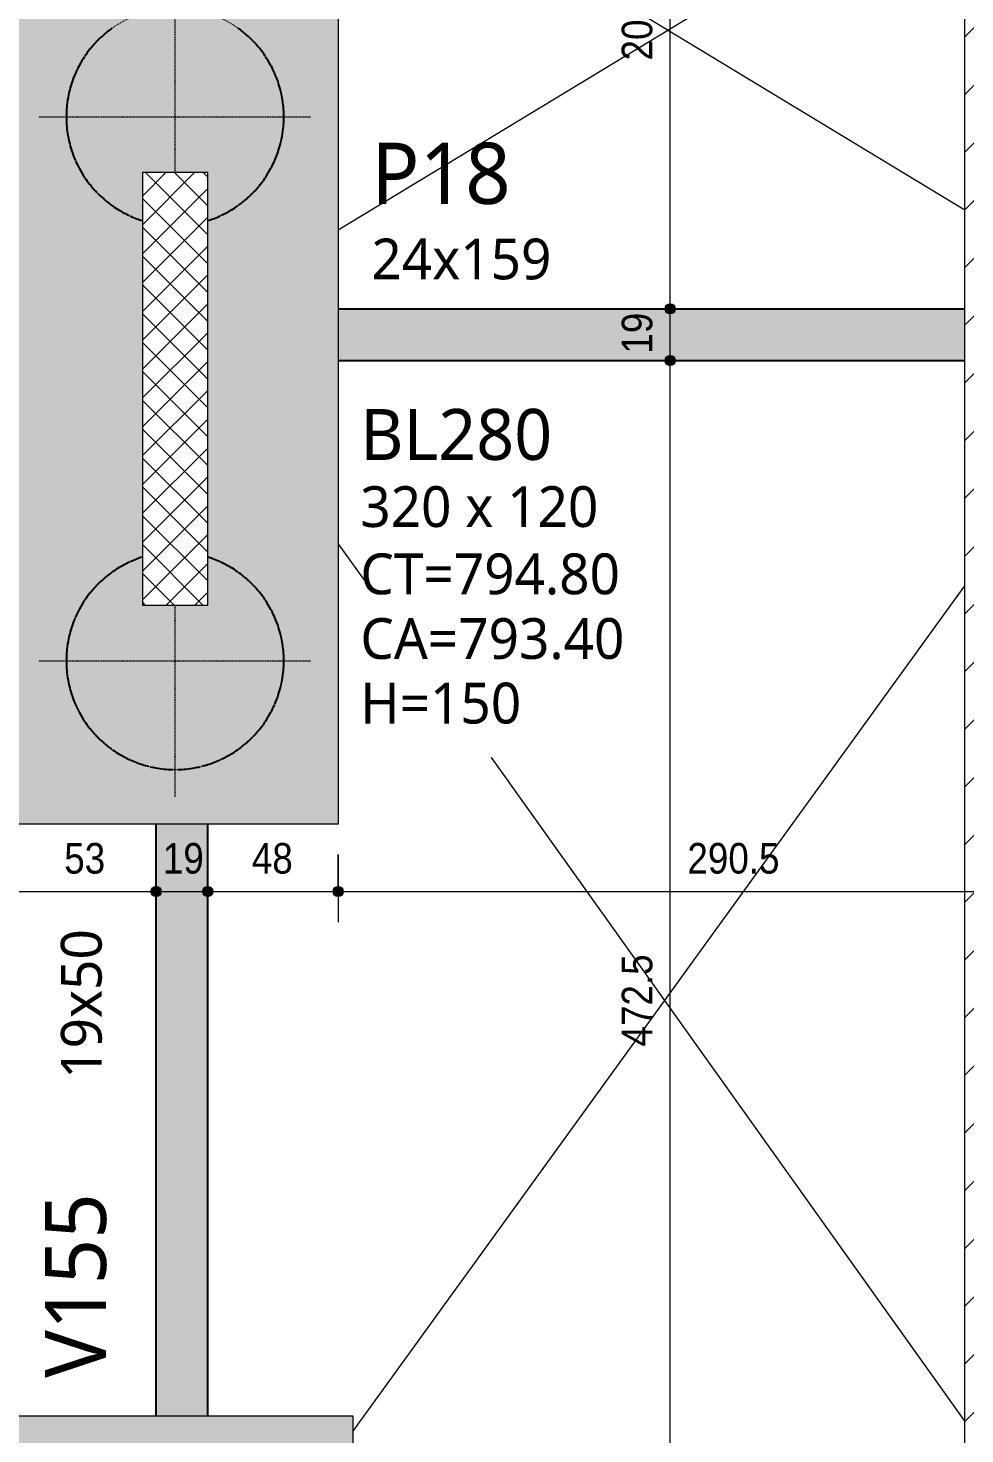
# Model space of a CAD drawing. Extents: x -2131 to 52870, y -3196 to 88043.
# Drawn here: x 45164 to 45508, y -646 to -129 of the extents above; entities that cross this region are included whole.
import ezdxf

# ---------------------------------------------------------------- set-up
doc = ezdxf.new("R2010")
doc.units = 0
doc.linetypes.add('Hidden', pattern=[0.714375, 0.47625, -0.238125])
doc.linetypes.add('Traço', pattern=[0.635, 0.3175, -0.3175])
for name, color, linetype, lineweight in [('A-ANNO-DIMS', 7, 'Continuous', 9), ('A-ANNO-DIMS-75', 7, 'Continuous', 9), ('A-DETL-GENF', 7, 'Continuous', 18), ('S-BEAM', 7, 'Continuous', 25), ('S-BEAM-IDEN', 7, 'Continuous', 9), ('S-COLS-IDEN', 7, 'Continuous', 9), ('S-FNDN', 7, 'Continuous', 25), ('S-FNDN-HDLN', 7, 'Traço', 18), ('S-FNDN-IDEN', 7, 'Continuous', 9)]:
    doc.layers.add(name, color=color, linetype=linetype, lineweight=lineweight)
doc.layers.add('A-DETL', color=7, linetype='Continuous', lineweight=18, true_color=0x00a600)
doc.styles.add('Fira Sans_3', font='', dxfattribs={"width": 0.9, "height": 11.25})
doc.styles.add('Gadugi', font='gadugi.ttf', dxfattribs={"height": 15})
doc.styles.add('Gadugi_6', font='gadugi.ttf', dxfattribs={"height": 22.5})
doc.styles.add('Gadugi_8', font='gadugi.ttf', dxfattribs={"height": 18.75})
doc.styles.get('Fira Sans_3').set_extended_font_data('Fira Sans')
doc.dimstyles.new('PED_1_5mm_ESQ_3', dxfattribs={"dimscale": 30.48, "dimtxt": 15.344768, "dimasz": 0.492126, "dimexe": 0.369094, "dimexo": 0.369094, "dimgap": 0.073819, "dimtad": 1, "dimdec": 1, "dimrnd": 0.5, "dimdsep": 46, "dimtxsty": 'Fira Sans_3', "dimblk1": 'DOTSMALL', "dimblk2": 'DOTSMALL', "dimsah": 1, "dimcen": 0.09, "dimdle": 0.369094, "dimazin": 0, "dimtfac": 1, "dimtdec": 4, "dimtix": 1, "dimtmove": 0, "dimatfit": 3, "dimfxl": 1, "dimtvp": 1, "dimtolj": 1, "dimtzin": 0, "dimarcsym": 2})
doc.dimstyles.new('PED_1_5mm_ESQ_7', dxfattribs={"dimscale": 30.48, "dimtxt": 15.344768, "dimasz": 0.492126, "dimexe": 0.369094, "dimexo": 0.369094, "dimgap": 0.073819, "dimtad": 1, "dimdec": 1, "dimrnd": 0.5, "dimdsep": 46, "dimtxsty": 'Fira Sans_3', "dimblk1": 'DOTSMALL', "dimblk2": 'DOTSMALL', "dimsah": 1, "dimcen": 0.09, "dimdle": 0.369094, "dimazin": 0, "dimtfac": 1, "dimtdec": 4, "dimtix": 1, "dimtmove": 0, "dimatfit": 3, "dimfxl": 1, "dimtvp": 1, "dimtolj": 1, "dimtzin": 0, "dimarcsym": 2})

# ---------------------------------------------------------------- blocks, each defined once
blk = doc.blocks.new('PED_BLRET-2EST_R01_2019 - 320x120x150-3763704-PL C 001 - FORMA DO TÉRREO')
at = {"layer": 'S-FNDN', "linetype": 'Hidden', "lineweight": 18}
for p, q in [((-105, 50), (-105, -50)), ((95, 50), (95, -50)), ((-155, 0), (-84.5, 0)), ((74.5, 0), (145, 0))]:
    blk.add_line(p, q, dxfattribs=at)
at = {"layer": 'S-FNDN-HDLN'}
for centre, start, end in [((-105, 0), 17.5231, 342.4769), ((95, 0), 360, 162.4769), ((95, 0), 197.5231, 360)]:
    blk.add_arc(centre, 40, start, end, dxfattribs=at)
blk = doc.blocks.new('DIMBLOCK356-PL C 001 - FORMA DO TÉRREO')
at = {"layer": 'A-ANNO-DIMS-75', "transparency": 16777216}
h = blk.add_hatch(color=256, dxfattribs=at)
edge = h.paths.add_edge_path(flags=0)
edge.add_arc((45157.69, -446.19), 1.88, 0, 360)
h = blk.add_hatch(color=256, dxfattribs=at)
edge = h.paths.add_edge_path(flags=0)
edge.add_arc((45210.69, -446.19), 1.88, 0, 360)
for p, q in [((45157.69, -432.63), (45157.69, -457.44)), ((45157.69, -446.19), (45157.69, -432.63)), ((45210.69, -454.79), (45210.69, -434.94)), ((45157.69, -446.19), (45210.69, -446.19)), ((45210.69, -446.19), (45210.69, -454.79))]:
    blk.add_line(p, q, dxfattribs=at)
for centre in [(45157.69, -446.19), (45210.69, -446.19)]:
    blk.add_circle(centre, 1.88, dxfattribs=at)
at = {"layer": 'A-ANNO-DIMS-75', "color": 0, "transparency": 16777216, "insert": (45176.91, -428.36), "char_height": 11.25, "width": 17.4694, "attachment_point": 1, "line_spacing_factor": 1.049215, "style": 'Fira Sans_3'}
blk.add_mtext('53', dxfattribs=at)
blk = doc.blocks.new('_DotSmall')
at = {"color": 0, "linetype": 'ByBlock', "const_width": 0.5}
blk.add_lwpolyline([(-0.0625, 0, 1), (0.0625, 0, 1)], format="xyb", close=True, dxfattribs=at)
blk = doc.blocks.new('DIMBLOCK357-PL C 001 - FORMA DO TÉRREO')
at = {"layer": 'A-ANNO-DIMS-75', "transparency": 16777216}
h = blk.add_hatch(color=256, dxfattribs=at)
edge = h.paths.add_edge_path(flags=0)
edge.add_arc((45210.69, -446.19), 1.88, 0, 360)
h = blk.add_hatch(color=256, dxfattribs=at)
edge = h.paths.add_edge_path(flags=0)
edge.add_arc((45229.69, -446.19), 1.88, 0, 360)
for p, q in [((45210.69, -454.79), (45210.69, -434.94)), ((45229.69, -454.79), (45229.69, -434.94)), ((45210.69, -446.19), (45229.69, -446.19)), ((45210.69, -446.19), (45210.69, -454.79)), ((45229.69, -446.19), (45229.69, -454.79))]:
    blk.add_line(p, q, dxfattribs=at)
for centre in [(45210.69, -446.19), (45229.69, -446.19)]:
    blk.add_circle(centre, 1.88, dxfattribs=at)
at = {"layer": 'A-ANNO-DIMS-75', "color": 0, "transparency": 16777216, "insert": (45213.2, -428.36), "char_height": 11.25, "width": 16.7612, "attachment_point": 1, "line_spacing_factor": 1.049215, "style": 'Fira Sans_3'}
blk.add_mtext('19', dxfattribs=at)
blk = doc.blocks.new('DIMBLOCK358-PL C 001 - FORMA DO TÉRREO')
at = {"layer": 'A-ANNO-DIMS-75', "transparency": 16777216}
h = blk.add_hatch(color=256, dxfattribs=at)
edge = h.paths.add_edge_path(flags=0)
edge.add_arc((45229.69, -446.19), 1.88, 0, 360)
h = blk.add_hatch(color=256, dxfattribs=at)
edge = h.paths.add_edge_path(flags=0)
edge.add_arc((45277.69, -446.19), 1.88, 0, 360)
for p, q in [((45277.69, -432.63), (45277.69, -457.44)), ((45277.69, -446.19), (45277.69, -432.63)), ((45229.69, -454.79), (45229.69, -434.94)), ((45229.69, -446.19), (45277.69, -446.19)), ((45229.69, -446.19), (45229.69, -454.79))]:
    blk.add_line(p, q, dxfattribs=at)
for centre in [(45229.69, -446.19), (45277.69, -446.19)]:
    blk.add_circle(centre, 1.88, dxfattribs=at)
at = {"layer": 'A-ANNO-DIMS-75', "color": 0, "transparency": 16777216, "insert": (45245.92, -428.36), "char_height": 11.25, "width": 18.6498, "attachment_point": 1, "line_spacing_factor": 1.049215, "style": 'Fira Sans_3'}
blk.add_mtext('48', dxfattribs=at)
blk = doc.blocks.new('DIMBLOCK359-PL C 001 - FORMA DO TÉRREO')
at = {"layer": 'A-ANNO-DIMS-75', "transparency": 16777216}
h = blk.add_hatch(color=256, dxfattribs=at)
edge = h.paths.add_edge_path(flags=0)
edge.add_arc((45277.69, -446.19), 1.88, 0, 360)
h = blk.add_hatch(color=256, dxfattribs=at)
edge = h.paths.add_edge_path(flags=0)
edge.add_arc((45568.19, -446.19), 1.88, 0, 360)
for p, q in [((45277.69, -432.63), (45277.69, -457.44)), ((45277.69, -446.19), (45277.69, -432.63)), ((45568.19, -454.79), (45568.19, -434.94)), ((45277.69, -446.19), (45568.19, -446.19)), ((45568.19, -446.19), (45568.19, -454.79))]:
    blk.add_line(p, q, dxfattribs=at)
for centre in [(45277.69, -446.19), (45568.19, -446.19)]:
    blk.add_circle(centre, 1.88, dxfattribs=at)
at = {"layer": 'A-ANNO-DIMS-75', "color": 0, "transparency": 16777216, "insert": (45406.12, -428.36), "char_height": 11.25, "width": 40.3685, "attachment_point": 1, "line_spacing_factor": 1.049215, "style": 'Fira Sans_3'}
blk.add_mtext('290.5', dxfattribs=at)
blk = doc.blocks.new('DIMBLOCK543-PL C 001 - FORMA DO TÉRREO')
at = {"layer": 'A-ANNO-DIMS-75', "transparency": 16777216}
h = blk.add_hatch(color=256, dxfattribs=at)
edge = h.paths.add_edge_path(flags=0)
edge.add_arc((45399.79, -250.95), 1.88, 0, 360)
h = blk.add_hatch(color=256, dxfattribs=at)
edge = h.paths.add_edge_path(flags=0)
edge.add_arc((45399.79, -723.38), 1.88, 0, 360)
for p, q in [((45408.39, -250.95), (45388.54, -250.95)), ((45399.79, -723.38), (45399.79, -250.95)), ((45399.79, -250.95), (45408.39, -250.95)), ((45408.39, -723.38), (45388.54, -723.38)), ((45399.79, -723.38), (45408.39, -723.38))]:
    blk.add_line(p, q, dxfattribs=at)
for centre in [(45399.79, -250.95), (45399.79, -723.38)]:
    blk.add_circle(centre, 1.88, dxfattribs=at)
at = {"layer": 'A-ANNO-DIMS-75', "color": 0, "transparency": 16777216, "insert": (45381.97, -503.2), "char_height": 11.25, "width": 38.48, "attachment_point": 1, "rotation": 90, "line_spacing_factor": 1.049215, "style": 'Fira Sans_3'}
blk.add_mtext('472.5', dxfattribs=at)
blk = doc.blocks.new('DIMBLOCK544-PL C 001 - FORMA DO TÉRREO')
at = {"layer": 'A-ANNO-DIMS-75', "transparency": 16777216}
h = blk.add_hatch(color=256, dxfattribs=at)
edge = h.paths.add_edge_path(flags=0)
edge.add_arc((45399.79, -231.95), 1.88, 0, 360)
h = blk.add_hatch(color=256, dxfattribs=at)
edge = h.paths.add_edge_path(flags=0)
edge.add_arc((45399.79, -250.95), 1.88, 0, 360)
for p, q in [((45408.39, -231.95), (45388.54, -231.95)), ((45399.79, -250.95), (45399.79, -231.95)), ((45399.79, -231.95), (45408.39, -231.95)), ((45408.39, -250.95), (45388.54, -250.95)), ((45399.79, -250.95), (45408.39, -250.95))]:
    blk.add_line(p, q, dxfattribs=at)
for centre in [(45399.79, -231.95), (45399.79, -250.95)]:
    blk.add_circle(centre, 1.88, dxfattribs=at)
at = {"layer": 'A-ANNO-DIMS-75', "color": 0, "transparency": 16777216, "insert": (45381.97, -248.43), "char_height": 11.25, "width": 16.7612, "attachment_point": 1, "rotation": 90, "line_spacing_factor": 1.049215, "style": 'Fira Sans_3'}
blk.add_mtext('19', dxfattribs=at)
blk = doc.blocks.new('DIMBLOCK545-PL C 001 - FORMA DO TÉRREO')
at = {"layer": 'A-ANNO-DIMS-75', "transparency": 16777216}
h = blk.add_hatch(color=256, dxfattribs=at)
edge = h.paths.add_edge_path(flags=0)
edge.add_arc((45399.79, -26.88), 1.88, 0, 360)
h = blk.add_hatch(color=256, dxfattribs=at)
edge = h.paths.add_edge_path(flags=0)
edge.add_arc((45399.79, -231.95), 1.88, 0, 360)
for p, q in [((45408.39, -26.88), (45388.54, -26.88)), ((45399.79, -231.95), (45399.79, -26.88)), ((45399.79, -26.88), (45408.39, -26.88)), ((45408.39, -231.95), (45388.54, -231.95)), ((45399.79, -231.95), (45408.39, -231.95))]:
    blk.add_line(p, q, dxfattribs=at)
for centre in [(45399.79, -26.88), (45399.79, -231.95)]:
    blk.add_circle(centre, 1.88, dxfattribs=at)
at = {"layer": 'A-ANNO-DIMS-75', "color": 0, "transparency": 16777216, "insert": (45381.97, -140.63), "char_height": 11.25, "width": 26.9124, "attachment_point": 1, "rotation": 90, "line_spacing_factor": 1.049215, "style": 'Fira Sans_3'}
blk.add_mtext('205', dxfattribs=at)

msp = doc.modelspace()

# ---------------------------------------------------------------- hatches: boundary and pattern name
at = {"layer": 'A-DETL-GENF', "true_color": 0x0000ff}
h = msp.add_hatch(dxfattribs=at)
h.set_pattern_fill('FP_9', color=5, style=0, pattern_type=2)
h.set_pattern_definition([(45, (44240.043, 0), (-5.3033, 5.3033), []), (135, (44240.043, 0), (-5.3033, -5.3033), [])])
h.paths.add_polyline_path([(45588.191, -742.381), (45588.191, -184.849), (45583.191, -182.349), (45588.191, -179.849), (45568.191, -179.849), (45568.191, -742.381)], flags=0)
h.paths.add_polyline_path([(45205.688, -340.881), (45229.688, -340.881), (45229.688, -181.881), (45205.688, -181.881), (45205.688, -335.669)], flags=0)
h.paths.add_polyline_path([(45568.191, 107.169), (45588.127, 107.201), (45583.191, 109.669), (45588.191, 112.169), (45588.187, 707.119), (45568.191, 707.119), (45568.191, 107.201)], flags=0)
at = {"layer": 'S-BEAM', "true_color": 0xf09862}
for points in [[(45277.688, -250.949), (45508.191, -250.949), (45508.191, -231.949), (45277.688, -231.949)], [(45210.688, -639.014), (45229.688, -639.014), (45229.688, -421.381), (45210.688, -421.381), (45210.688, -562.016)]]:
    msp.add_hatch(color=21, dxfattribs=at).paths.add_polyline_path(points, flags=0)
at = {"layer": 'S-FNDN', "lineweight": 18, "true_color": 0xff8000}
h = msp.add_hatch(dxfattribs=at)
h.set_pattern_fill('FP_6', color=30, style=0, pattern_type=2)
h.set_pattern_definition([(45, (44240.043, 0), (-10.6066, 10.6066), [])])
h.paths.add_polyline_path([(45588.191, -778.057), (45648.191, -778.057), (45648.191, 861.943), (45508.191, 861.943), (45508.191, -778.057), (45568.191, -778.057)], flags=0)
h.paths.add_polyline_path([(45568.191, -742.381), (45568.191, -179.849), (45588.191, -179.849), (45588.191, -742.381)], flags=0)
h.paths.add_polyline_path([(45583.191, -113.881), (45568.191, -113.881), (45568.191, 41.101), (45588.191, 41.101), (45588.191, -113.881)], flags=0)
h.paths.add_polyline_path([(45588.191, 107.169), (45568.191, 107.201), (45568.191, 707.119), (45588.191, 707.119), (45588.191, 107.201)], flags=0)
at = {"layer": 'S-FNDN', "true_color": 0xf09862}
h = msp.add_hatch(color=21, dxfattribs=at)
h.paths.add_polyline_path([(45157.688, -421.381), (45277.688, -421.381), (45277.688, -101.381), (45157.688, -101.381), (45157.688, -396.022)], flags=0)
h.paths.add_polyline_path([(45217.688, -401.381), (45210.742, -400.773), (45204.008, -398.968), (45197.688, -396.022), (45191.977, -392.023), (45187.047, -387.092), (45183.047, -381.381), (45180.101, -375.062), (45178.296, -368.327), (45177.688, -361.381), (45178.296, -354.435), (45180.101, -347.7), (45183.047, -341.381), (45187.047, -335.669), (45191.977, -330.739), (45197.688, -326.74), (45204.008, -323.793), (45205.688, -323.343), (45205.688, -199.419), (45204.008, -198.968), (45197.688, -196.022), (45191.977, -192.023), (45187.047, -187.092), (45183.047, -181.381), (45180.101, -175.062), (45178.296, -168.327), (45177.688, -161.381), (45178.296, -154.435), (45180.101, -147.7), (45183.047, -141.381), (45187.047, -135.669), (45191.977, -130.739), (45197.688, -126.74), (45204.008, -123.793), (45210.742, -121.988), (45217.688, -121.381), (45224.634, -121.988), (45231.369, -123.793), (45237.688, -126.74), (45243.4, -130.739), (45248.33, -135.669), (45252.329, -141.381), (45255.276, -147.7), (45257.081, -154.435), (45257.688, -161.381), (45257.081, -168.327), (45255.276, -175.062), (45252.329, -181.381), (45248.33, -187.092), (45243.4, -192.023), (45237.688, -196.022), (45231.369, -198.968), (45229.688, -199.419), (45229.688, -323.343), (45231.369, -323.793), (45237.688, -326.74), (45243.4, -330.739), (45248.33, -335.669), (45252.329, -341.381), (45255.276, -347.7), (45257.081, -354.435), (45257.688, -361.381), (45257.081, -368.327), (45255.276, -375.062), (45252.329, -381.381), (45248.33, -387.092), (45243.4, -392.023), (45237.688, -396.022), (45231.369, -398.968), (45224.634, -400.773)], flags=0)
for points in [[(45205.688, -199.419), (45205.688, -181.881), (45229.688, -181.881), (45229.688, -199.419), (45231.369, -198.968), (45237.688, -196.022), (45243.4, -192.023), (45248.33, -187.092), (45252.329, -181.381), (45255.276, -175.062), (45257.081, -168.327), (45257.688, -161.381), (45257.081, -154.435), (45255.276, -147.7), (45252.329, -141.381), (45248.33, -135.669), (45243.4, -130.739), (45237.688, -126.74), (45231.369, -123.793), (45224.634, -121.988), (45217.688, -121.381), (45210.742, -121.988), (45204.008, -123.793), (45197.688, -126.74), (45191.977, -130.739), (45187.047, -135.669), (45183.047, -141.381), (45180.101, -147.7), (45178.296, -154.435), (45177.688, -161.381), (45178.296, -168.327), (45180.101, -175.062), (45183.047, -181.381), (45187.047, -187.092), (45191.977, -192.023), (45197.688, -196.022), (45204.008, -198.968)], [(45217.688, -401.381), (45224.634, -400.773), (45231.369, -398.968), (45237.688, -396.022), (45243.4, -392.023), (45248.33, -387.092), (45252.329, -381.381), (45255.276, -375.062), (45257.081, -368.327), (45257.688, -361.381), (45257.081, -354.435), (45255.276, -347.7), (45252.329, -341.381), (45248.33, -335.669), (45243.4, -330.739), (45237.688, -326.74), (45231.369, -323.793), (45229.688, -323.343), (45229.688, -340.881), (45205.688, -340.881), (45205.688, -323.343), (45204.008, -323.793), (45197.688, -326.74), (45191.977, -330.739), (45187.047, -335.669), (45183.047, -341.381), (45180.101, -347.7), (45178.296, -354.435), (45177.688, -361.381), (45178.296, -368.327), (45180.101, -375.062), (45183.047, -381.381), (45187.047, -387.092), (45191.977, -392.023), (45197.688, -396.022), (45204.008, -398.968), (45210.742, -400.773)]]:
    msp.add_hatch(color=21, dxfattribs=at).paths.add_polyline_path(points, flags=0)
h = msp.add_hatch(color=21, dxfattribs=at)
h.paths.add_polyline_path([(45153.039, -994.014), (45283.039, -994.014), (45283.039, -639.014), (45153.039, -639.014), (45153.039, -971.576)], flags=0)
h.paths.add_polyline_path([(45218.039, -974.014), (45210.633, -973.4), (45203.428, -971.576), (45196.622, -968.59), (45190.4, -964.525), (45184.932, -959.491), (45182.953, -956.949), (45170.689, -956.949), (45170.689, -916.949), (45174.766, -916.949), (45175.109, -915.949), (45171.95, -915.949), (45171.95, -891.885), (45192.875, -891.885), (45196.622, -889.437), (45203.428, -886.452), (45205.7, -885.876), (45205.7, -747.151), (45203.428, -746.576), (45196.622, -743.59), (45190.4, -739.525), (45184.932, -734.491), (45180.367, -728.626), (45176.83, -722.09), (45174.416, -715.061), (45173.193, -707.73), (45173.193, -700.298), (45174.416, -692.967), (45176.83, -685.937), (45180.367, -679.401), (45184.932, -673.536), (45190.4, -668.502), (45196.622, -664.437), (45203.428, -661.452), (45210.633, -659.628), (45218.039, -659.014), (45225.446, -659.628), (45232.651, -661.452), (45239.457, -664.437), (45245.679, -668.502), (45251.147, -673.536), (45255.712, -679.401), (45259.249, -685.937), (45261.662, -692.967), (45262.886, -700.298), (45262.886, -707.73), (45261.662, -715.061), (45260.521, -718.385), (45265.45, -718.385), (45265.45, -742.317), (45241.406, -742.317), (45239.457, -743.59), (45232.651, -746.576), (45229.95, -747.259), (45229.95, -885.768), (45232.651, -886.452), (45239.457, -889.437), (45245.679, -893.502), (45251.147, -898.536), (45255.712, -904.401), (45259.249, -910.937), (45261.662, -917.967), (45262.886, -925.298), (45262.886, -932.73), (45261.662, -940.061), (45259.249, -947.09), (45255.712, -953.626), (45251.147, -959.491), (45245.679, -964.525), (45239.457, -968.59), (45232.651, -971.576), (45225.446, -973.4)], flags=0)

# ---------------------------------------------------------------- linework, layer by layer
at = {"layer": 'A-DETL', "color": 9, "true_color": 0xc0c0c0}
for p, q in [((45229.688, -26.881), (45508.191, -195.601)), ((45277.688, -202.87), (45508.191, -63.229)), ((45289.308, -334.471), (45277.688, -318.193)), ((45283.039, -644.713), (45508.191, -333.803)), ((45333.894, -396.932), (45508.191, -641.105))]:
    msp.add_line(p, q, dxfattribs=at)
at = {"layer": 'A-DETL', "color": 7}
for p, q in [((45229.688, -181.881), (45205.688, -181.881)), ((45205.688, -181.881), (45205.688, -340.881)), ((45229.688, -182.881), (45229.688, -181.881)), ((45229.688, -340.881), (45229.688, -182.881)), ((45205.688, -340.881), (45229.688, -340.881))]:
    msp.add_line(p, q, dxfattribs=at)
at = {"layer": 'S-BEAM'}
for p, q in [((45277.688, -231.949), (45508.191, -231.949)), ((45277.688, -250.949), (45508.191, -250.949)), ((45210.688, -639.014), (45210.688, -421.381)), ((45229.688, -639.014), (45229.688, -421.381))]:
    msp.add_line(p, q, dxfattribs=at)
at = {"layer": 'S-FNDN', "lineweight": 18}
for p, q in [((45508.191, -778.057), (45508.191, 861.943)), ((45277.688, -101.381), (45277.688, -421.381)), ((45277.688, -421.381), (45157.688, -421.381)), ((45153.039, -639.014), (45283.039, -639.014)), ((45283.039, -639.014), (45283.039, -994.014))]:
    msp.add_line(p, q, dxfattribs=at)
at = {"layer": 'S-FNDN'}
for centre, start, end in [((45217.688, -161.381), 125.48956, 131.17287), ((45217.688, -161.381), 48.82713, 54.51044), ((45217.688, -161.381), 135.90241, 141.47866), ((45217.688, -161.381), 131.27587, 135.59429), ((45217.688, -161.381), 44.40571, 48.72413), ((45217.688, -161.381), 38.52134, 44.09759), ((45217.688, -161.381), 146.27191, 151.7862), ((45217.688, -161.381), 141.58985, 146.01977), ((45217.688, -161.381), 33.98023, 38.41015), ((45217.688, -161.381), 28.2138, 33.72809), ((45217.688, -161.381), 151.907, 156.40473), ((45217.688, -161.381), 23.59527, 28.093), ((45217.688, -161.381), 162.22831, 166.76542), ((45217.688, -161.381), 156.61812, 162.09605), ((45217.688, -161.381), 17.90395, 23.38188), ((45217.688, -161.381), 13.23458, 17.77169), ((45217.688, -161.381), 166.95041, 172.40901), ((45217.688, -161.381), 7.59099, 13.04959), ((45217.688, -161.381), 177.27374, 182.72626), ((45217.688, -161.381), 172.55514, 177.11047), ((45217.688, -161.381), 2.88953, 7.44486), ((45217.688, -161.381), 357.27374, 2.72626), ((45217.688, -161.381), 182.88953, 187.44486), ((45217.688, -161.381), 352.55514, 357.11047), ((45217.688, -161.381), 187.59099, 193.04959), ((45217.688, -161.381), 193.23458, 197.77169), ((45217.688, -161.381), 342.22831, 346.76542), ((45217.688, -161.381), 346.95041, 352.40901), ((45217.688, -161.381), 197.90395, 203.38188), ((45217.688, -161.381), 336.61812, 342.09605), ((45217.688, -161.381), 203.59527, 208.093), ((45217.688, -161.381), 208.2138, 213.72809), ((45217.688, -161.381), 326.27191, 331.7862), ((45217.688, -161.381), 331.907, 336.40473), ((45217.688, -161.381), 213.98023, 218.41015), ((45217.688, -161.381), 321.58985, 326.01977), ((45217.688, -161.381), 218.52134, 224.09759), ((45217.688, -161.381), 224.40571, 228.72413), ((45217.688, -161.381), 311.27587, 315.59429), ((45217.688, -161.381), 315.90241, 321.47866), ((45217.688, -161.381), 228.82713, 234.51044), ((45217.688, -161.381), 234.90654, 239.03565), ((45217.688, -161.381), 239.13159, 245.01874), ((45217.688, -161.381), 294.98126, 300.86841), ((45217.688, -161.381), 300.96435, 305.09346), ((45217.688, -161.381), 305.48956, 311.17287), ((45217.688, -161.381), 245.57322, 249.34524), ((45217.688, -161.381), 249.43504, 252.49567), ((45217.688, -161.381), 287.50433, 290.56496), ((45217.688, -161.381), 290.65476, 294.42678), ((45217.688, -361.381), 114.98126, 120.86841), ((45217.688, -361.381), 110.65476, 114.42678), ((45217.688, -361.381), 107.50433, 110.56496), ((45217.688, -361.381), 69.43504, 72.49567), ((45217.688, -361.381), 65.57322, 69.34524), ((45217.688, -361.381), 59.13159, 65.01874), ((45217.688, -361.381), 125.48956, 131.17287), ((45217.688, -361.381), 120.96435, 125.09346), ((45217.688, -361.381), 54.90654, 59.03565), ((45217.688, -361.381), 48.82713, 54.51044), ((45217.688, -361.381), 135.90241, 141.47866), ((45217.688, -361.381), 131.27587, 135.59429), ((45217.688, -361.381), 44.40571, 48.72413), ((45217.688, -361.381), 38.52134, 44.09759), ((45217.688, -361.381), 146.27191, 151.7862), ((45217.688, -361.381), 141.58985, 146.01977), ((45217.688, -361.381), 33.98023, 38.41015), ((45217.688, -361.381), 28.2138, 33.72809), ((45217.688, -361.381), 156.61812, 162.09605), ((45217.688, -361.381), 151.907, 156.40473), ((45217.688, -361.381), 23.59527, 28.093), ((45217.688, -361.381), 17.90395, 23.38188), ((45217.688, -361.381), 162.22831, 166.76542), ((45217.688, -361.381), 13.23458, 17.77169), ((45217.688, -361.381), 172.55514, 177.11047), ((45217.688, -361.381), 166.95041, 172.40901), ((45217.688, -361.381), 7.59099, 13.04959), ((45217.688, -361.381), 2.88953, 7.44486), ((45217.688, -361.381), 177.27374, 182.72626), ((45217.688, -361.381), 357.27374, 2.72626), ((45217.688, -361.381), 182.88953, 187.44486), ((45217.688, -361.381), 187.59099, 193.04959), ((45217.688, -361.381), 346.95041, 352.40901), ((45217.688, -361.381), 352.55514, 357.11047), ((45217.688, -361.381), 193.23458, 197.77169), ((45217.688, -361.381), 342.22831, 346.76542), ((45217.688, -361.381), 197.90395, 203.38188), ((45217.688, -361.381), 336.61812, 342.09605), ((45217.688, -361.381), 203.59527, 208.093), ((45217.688, -361.381), 208.2138, 213.72809), ((45217.688, -361.381), 326.27191, 331.7862), ((45217.688, -361.381), 331.907, 336.40473), ((45217.688, -361.381), 213.98023, 218.41015), ((45217.688, -361.381), 218.52134, 224.09759), ((45217.688, -361.381), 315.90241, 321.47866), ((45217.688, -361.381), 321.58985, 326.01977), ((45217.688, -361.381), 224.40571, 228.72413), ((45217.688, -361.381), 228.82713, 234.51044), ((45217.688, -361.381), 305.48956, 311.17287), ((45217.688, -361.381), 311.27587, 315.59429), ((45217.688, -361.381), 234.90654, 239.03565), ((45217.688, -361.381), 239.13159, 245.01874), ((45217.688, -361.381), 245.57322, 249.34524), ((45217.688, -361.381), 290.65476, 294.42678), ((45217.688, -361.381), 294.98126, 300.86841), ((45217.688, -361.381), 300.96435, 305.09346), ((45217.688, -361.381), 249.43504, 255.81352), ((45217.688, -361.381), 256.73759, 259.65331), ((45217.688, -361.381), 259.73772, 268.61394), ((45217.688, -361.381), 271.38606, 280.26228), ((45217.688, -361.381), 280.34669, 283.26241), ((45217.688, -361.381), 284.18648, 290.56496)]:
    msp.add_arc(centre, 40, start, end, dxfattribs=at)

# ---------------------------------------------------------------- block references
at = {"layer": 'S-FNDN', "linetype": 'Hidden', "lineweight": 18, "rotation": 89.99999999999991}
msp.add_blockref('PED_BLRET-2EST_R01_2019 - 320x120x150-3763704-PL C 001 - FORMA DO TÉRREO', (45217.688, -256.381), dxfattribs=at)

# ---------------------------------------------------------------- texts
at = {"layer": 'S-BEAM-IDEN', "attachment_point": 1, "rotation": 90}
for s, insert, char_height, width, style in [('19x50', (45175.683, -515.072), 15, 67.34175, 'Gadugi'), ('V155', (45169.78, -625.019), 22.5, 87.18352, 'Gadugi_6')]:
    msp.add_mtext(s, dxfattribs=dict(at, insert=insert, char_height=char_height, width=width, style=style))
at = {"layer": 'S-COLS-IDEN', "attachment_point": 1}
for s, insert, char_height, width, style in [('P18', (45289.892, -170.878), 22.5, 63.73416, 'Gadugi_6'), ('24x159', (45289.892, -206.113), 15, 81.17086, 'Gadugi')]:
    msp.add_mtext(s, dxfattribs=dict(at, insert=insert, char_height=char_height, width=width, style=style))
at = {"layer": 'S-FNDN-IDEN', "color": 5, "true_color": 0x0000ff, "insert": (45285.82, -268.758), "char_height": 18.75, "width": 85.37972, "attachment_point": 1, "style": 'Gadugi_8'}
msp.add_mtext('BL280', dxfattribs=at)
at = {"layer": 'S-FNDN-IDEN', "char_height": 15, "attachment_point": 1, "style": 'Gadugi'}
for s, insert, width in [('320 x 120', (45285.82, -297.172), 109.43034), ('CT=794.80', (45285.82, -321.901), 122.05692), ('CA=793.40', (45285.82, -345.68), 125.06325), ('H=150', (45285.82, -369.425), 77.56327)]:
    msp.add_mtext(s, dxfattribs=dict(at, insert=insert, width=width))

# ---------------------------------------------------------------- dimensions: what is measured, and where the dimension line sits
at = {"layer": 'A-ANNO-DIMS'}
for base, p1, p2, override, picture, middle in [((45399.795, -26.881), (45397.143, -231.949), (45397.143, -26.881), {"dimpost": '<>', "dimfxl": 205.068721}, 'DIMBLOCK545-PL C 001 - FORMA DO TÉRREO', (45391.822, -129.415)), ((45399.795, -231.949), (45397.143, -250.949), (45397.143, -231.949), {"dimpost": '<>', "dimfxl": 19}, 'DIMBLOCK544-PL C 001 - FORMA DO TÉRREO', (45391.74, -241.449)), ((45399.795, -250.949), (45397.143, -723.381), (45397.143, -250.949), {"dimpost": '<>', "dimfxl": 472.431286}, 'DIMBLOCK543-PL C 001 - FORMA DO TÉRREO', (45391.822, -487.165))]:
    dim = msp.add_linear_dim(base=base, p1=p1, p2=p2, angle=90, dimstyle='PED_1_5mm_ESQ_7', override=override, dxfattribs=at)
    dim.commit()
    dim.dimension.update_dxf_attribs({"geometry": picture, "text_midpoint": middle})
for base, p1, p2, override, picture, middle in [((45210.688, -446.192), (45157.688, -421.381), (45210.688, -443.541), {"dimpost": '<>', "dimfxl": 57.446195}, 'DIMBLOCK356-PL C 001 - FORMA DO TÉRREO', (45184.188, -438.219)), ((45277.688, -446.192), (45229.688, -443.541), (45277.688, -421.381), {"dimpost": '<>', "dimfxl": 52.868367}, 'DIMBLOCK358-PL C 001 - FORMA DO TÉRREO', (45253.688, -438.219)), ((45568.191, -446.192), (45277.688, -421.381), (45568.191, -443.541), {"dimpost": '<>', "dimfxl": 291.34627}, 'DIMBLOCK359-PL C 001 - FORMA DO TÉRREO', (45422.94, -438.138)), ((45229.688, -446.192), (45210.688, -443.541), (45229.688, -443.541), {"dimpost": '<>', "dimfxl": 19}, 'DIMBLOCK357-PL C 001 - FORMA DO TÉRREO', (45220.188, -438.138))]:
    dim = msp.add_linear_dim(base=base, p1=p1, p2=p2, dimstyle='PED_1_5mm_ESQ_3', override=override, dxfattribs=at)
    dim.commit()
    dim.dimension.update_dxf_attribs({"geometry": picture, "text_midpoint": middle})

doc.saveas('drawing.dxf')
